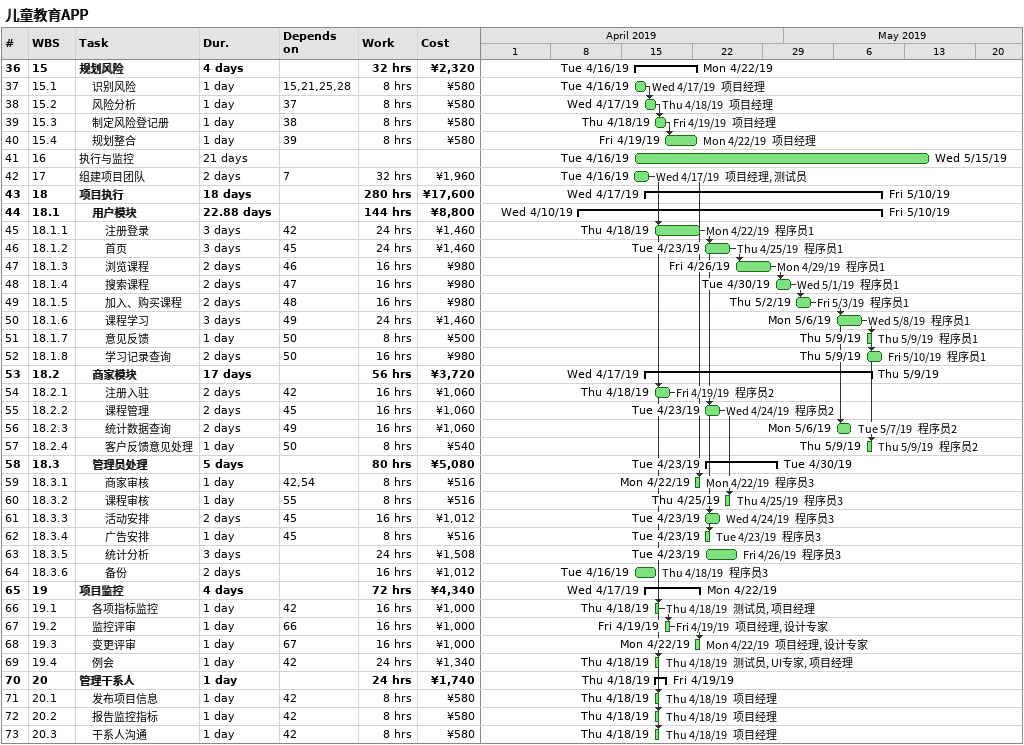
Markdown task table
儿童教育APP

| ID | WBS | Task | Duration | Start | Finish | Predecessors | Resources | Work (h) | Cost (¥) |
|---|---|---|---|---|---|---|---|---|---|
| 36 | 15 | **规划风险** | 4d | 2019-04-16 | 2019-04-22 |  |  | 32 | 2320 |
| 37 | 15.1 | 识别风险 | 1d | 2019-04-16 | 2019-04-17 | 15, 21, 25, 28 | 项目经理 | 8 | 580 |
| 38 | 15.2 | 风险分析 | 1d | 2019-04-17 | 2019-04-18 | 37 | 项目经理 | 8 | 580 |
| 39 | 15.3 | 制定风险登记册 | 1d | 2019-04-18 | 2019-04-19 | 38 | 项目经理 | 8 | 580 |
| 40 | 15.4 | 规划整合 | 1d | 2019-04-19 | 2019-04-22 | 39 | 项目经理 | 8 | 580 |
| 41 | 16 | 执行与监控 | 21d | 2019-04-16 | 2019-05-15 |  |  |  |  |
| 42 | 17 | 组建项目团队 | 2d | 2019-04-16 | 2019-04-17 | 7 | 项目经理, 测试员 | 32 | 1960 |
| 43 | 18 | **项目执行** | 18d | 2019-04-17 | 2019-05-10 |  |  | 280 | 17600 |
| 44 | 18.1 | **用户模块** | 22.88d | 2019-04-10 | 2019-05-10 |  |  | 144 | 8800 |
| 45 | 18.1.1 | 注册登录 | 3d | 2019-04-18 | 2019-04-22 | 42 | 程序员1 | 24 | 1460 |
| 46 | 18.1.2 | 首页 | 3d | 2019-04-23 | 2019-04-25 | 45 | 程序员1 | 24 | 1460 |
| 47 | 18.1.3 | 浏览课程 | 2d | 2019-04-26 | 2019-04-29 | 46 | 程序员1 | 16 | 980 |
| 48 | 18.1.4 | 搜索课程 | 2d | 2019-04-30 | 2019-05-01 | 47 | 程序员1 | 16 | 980 |
| 49 | 18.1.5 | 加入、购买课程 | 2d | 2019-05-02 | 2019-05-03 | 48 | 程序员1 | 16 | 980 |
| 50 | 18.1.6 | 课程学习 | 3d | 2019-05-06 | 2019-05-08 | 49 | 程序员1 | 24 | 1460 |
| 51 | 18.1.7 | 意见反馈 | 1d | 2019-05-09 | 2019-05-09 | 50 | 程序员1 | 8 | 500 |
| 52 | 18.1.8 | 学习记录查询 | 2d | 2019-05-09 | 2019-05-10 | 50 | 程序员1 | 16 | 980 |
| 53 | 18.2 | **商家模块** | 17d | 2019-04-17 | 2019-05-09 |  |  | 56 | 3720 |
| 54 | 18.2.1 | 注册入驻 | 2d | 2019-04-18 | 2019-04-19 | 42 | 程序员2 | 16 | 1060 |
| 55 | 18.2.2 | 课程管理 | 2d | 2019-04-23 | 2019-04-24 | 45 | 程序员2 | 16 | 1060 |
| 56 | 18.2.3 | 统计数据查询 | 2d | 2019-05-06 | 2019-05-07 | 49 | 程序员2 | 16 | 1060 |
| 57 | 18.2.4 | 客户反馈意见处理 | 1d | 2019-05-09 | 2019-05-09 | 50 | 程序员2 | 8 | 540 |
| 58 | 18.3 | **管理员处理** | 5d | 2019-04-23 | 2019-04-30 |  |  | 80 | 5080 |
| 59 | 18.3.1 | 商家审核 | 1d | 2019-04-22 | 2019-04-22 | 42, 54 | 程序员3 | 8 | 516 |
| 60 | 18.3.2 | 课程审核 | 1d | 2019-04-25 | 2019-04-25 | 55 | 程序员3 | 8 | 516 |
| 61 | 18.3.3 | 活动安排 | 2d | 2019-04-23 | 2019-04-24 | 45 | 程序员3 | 16 | 1012 |
| 62 | 18.3.4 | 广告安排 | 1d | 2019-04-23 | 2019-04-23 | 45 | 程序员3 | 8 | 516 |
| 63 | 18.3.5 | 统计分析 | 3d | 2019-04-23 | 2019-04-26 |  | 程序员3 | 24 | 1508 |
| 64 | 18.3.6 | 备份 | 2d | 2019-04-16 | 2019-04-18 |  | 程序员3 | 16 | 1012 |
| 65 | 19 | **项目监控** | 4d | 2019-04-17 | 2019-04-22 |  |  | 72 | 4340 |
| 66 | 19.1 | 各项指标监控 | 1d | 2019-04-18 | 2019-04-18 | 42 | 测试员, 项目经理 | 16 | 1000 |
| 67 | 19.2 | 监控评审 | 1d | 2019-04-19 | 2019-04-19 | 66 | 项目经理, 设计专家 | 16 | 1000 |
| 68 | 19.3 | 变更评审 | 1d | 2019-04-22 | 2019-04-22 | 67 | 项目经理, 设计专家 | 16 | 1000 |
| 69 | 19.4 | 例会 | 1d | 2019-04-18 | 2019-04-18 | 42 | 测试员, UI专家, 项目经理 | 24 | 1340 |
| 70 | 20 | **管理干系人** | 1d | 2019-04-18 | 2019-04-19 |  |  | 24 | 1740 |
| 71 | 20.1 | 发布项目信息 | 1d | 2019-04-18 | 2019-04-18 | 42 | 项目经理 | 8 | 580 |
| 72 | 20.2 | 报告监控指标 | 1d | 2019-04-18 | 2019-04-18 | 42 | 项目经理 | 8 | 580 |
| 73 | 20.3 | 干系人沟通 | 1d | 2019-04-18 | 2019-04-18 | 42 | 项目经理 | 8 | 580 |
